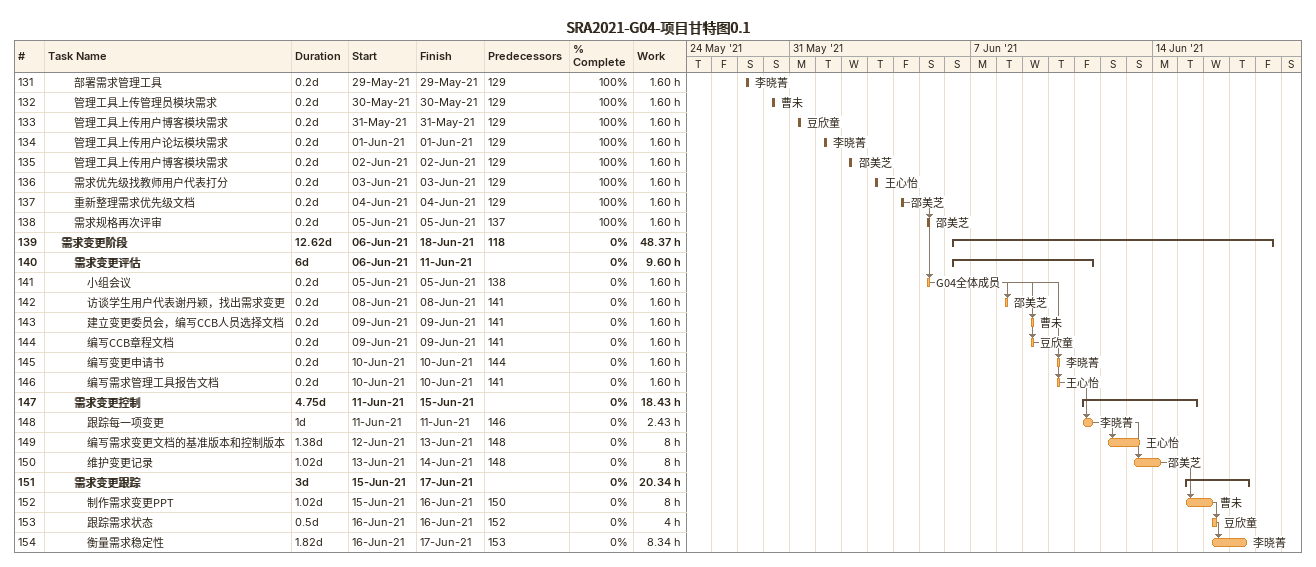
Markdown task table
SRA2021-G04-项目甘特图0.1

| ID | Level | Task | Duration | Start | Finish | Predecessors | Resources | % complete | Work (h) |
|---|---|---|---|---|---|---|---|---|---|
| 131 | 3 | 部署需求管理工具 | 0.2d | 2021-05-29 | 2021-05-29 | 129 | 李晓菁 | 100 | 1.60 |
| 132 | 3 | 管理工具上传管理员模块需求 | 0.2d | 2021-05-30 | 2021-05-30 | 129 | 曹未 | 100 | 1.60 |
| 133 | 3 | 管理工具上传用户博客模块需求 | 0.2d | 2021-05-31 | 2021-05-31 | 129 | 豆欣童 | 100 | 1.60 |
| 134 | 3 | 管理工具上传用户论坛模块需求 | 0.2d | 2021-06-01 | 2021-06-01 | 129 | 李晓菁 | 100 | 1.60 |
| 135 | 3 | 管理工具上传用户博客模块需求 | 0.2d | 2021-06-02 | 2021-06-02 | 129 | 邵美芝 | 100 | 1.60 |
| 136 | 3 | 需求优先级找教师用户代表打分 | 0.2d | 2021-06-03 | 2021-06-03 | 129 | 王心怡 | 100 | 1.60 |
| 137 | 3 | 重新整理需求优先级文档 | 0.2d | 2021-06-04 | 2021-06-04 | 129 | 邵美芝 | 100 | 1.60 |
| 138 | 3 | 需求规格再次评审 | 0.2d | 2021-06-05 | 2021-06-05 | 137 | 邵美芝 | 100 | 1.60 |
| 139 | 2 | **需求变更阶段** | 12.62d | 2021-06-06 | 2021-06-18 | 118 |  | 0 | 48.37 |
| 140 | 3 | **需求变更评估** | 6d | 2021-06-06 | 2021-06-11 |  |  | 0 | 9.60 |
| 141 | 4 | 小组会议 | 0.2d | 2021-06-05 | 2021-06-05 | 138 | G04全体成员 | 0 | 1.60 |
| 142 | 4 | 访谈学生用户代表谢丹颖，找出需求变更 | 0.2d | 2021-06-08 | 2021-06-08 | 141 | 邵美芝 | 0 | 1.60 |
| 143 | 4 | 建立变更委员会，编写CCB人员选择文档 | 0.2d | 2021-06-09 | 2021-06-09 | 141 | 曹未 | 0 | 1.60 |
| 144 | 4 | 编写CCB章程文档 | 0.2d | 2021-06-09 | 2021-06-09 | 141 | 豆欣童 | 0 | 1.60 |
| 145 | 4 | 编写变更申请书 | 0.2d | 2021-06-10 | 2021-06-10 | 144 | 李晓菁 | 0 | 1.60 |
| 146 | 4 | 编写需求管理工具报告文档 | 0.2d | 2021-06-10 | 2021-06-10 | 141 | 王心怡 | 0 | 1.60 |
| 147 | 3 | **需求变更控制** | 4.75d | 2021-06-11 | 2021-06-15 |  |  | 0 | 18.43 |
| 148 | 4 | 跟踪每一项变更 | 1d | 2021-06-11 | 2021-06-11 | 146 | 李晓菁 | 0 | 2.43 |
| 149 | 4 | 编写需求变更文档的基准版本和控制版本 | 1.38d | 2021-06-12 | 2021-06-13 | 148 | 王心怡 | 0 | 8 |
| 150 | 4 | 维护变更记录 | 1.02d | 2021-06-13 | 2021-06-14 | 148 | 邵美芝 | 0 | 8 |
| 151 | 3 | **需求变更跟踪** | 3d | 2021-06-15 | 2021-06-17 |  |  | 0 | 20.34 |
| 152 | 4 | 制作需求变更PPT | 1.02d | 2021-06-15 | 2021-06-16 | 150 | 曹未 | 0 | 8 |
| 153 | 4 | 跟踪需求状态 | 0.5d | 2021-06-16 | 2021-06-16 | 152 | 豆欣童 | 0 | 4 |
| 154 | 4 | 衡量需求稳定性 | 1.82d | 2021-06-16 | 2021-06-17 | 153 | 李晓菁 | 0 | 8.34 |
